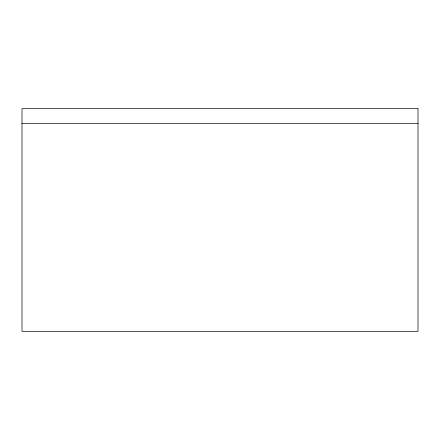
<?xml version="1.0" encoding="UTF-8"?>
<svg xmlns="http://www.w3.org/2000/svg" width="440" height="440" viewBox="0 0 440 440"><rect width="100%" height="100%" fill="white"/><g stroke="black" fill="none" stroke-linecap="round" stroke-linejoin="round"><path stroke-width="0.66" d="M22 123.475L418 123.475M418 108.625L22 108.625L22 331.375L418 331.375L418 108.625"/></g></svg>
